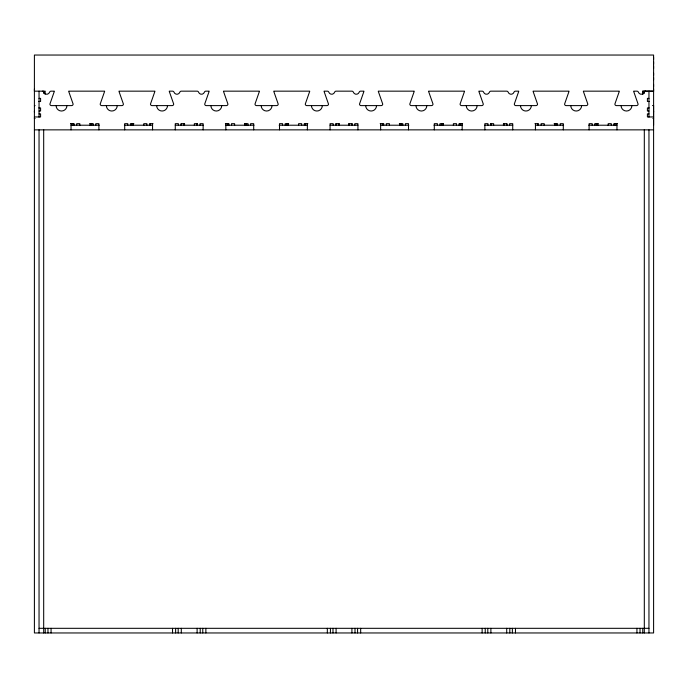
<?xml version="1.0" encoding="UTF-8"?>
<svg xmlns="http://www.w3.org/2000/svg" width="688" height="688" viewBox="0 0 688 688"><rect width="100%" height="100%" fill="white"/><g stroke="black" fill="none" stroke-linecap="round" stroke-linejoin="round"><path stroke-width="1.03" d="M34.4 117.7L34.4 118.508L35.079 118.508M34.4 112.058L34.4 111.25M34.4 88.907L34.4 91.16L45.236 91.16L45.047 94.256M348.644 125.216L348.644 123.668L352.256 123.668L352.256 125.216M351.74 125.508L351.74 123.668M382.7 125.508L382.7 123.668M441.524 125.216L441.524 123.668M460.1 125.508L460.1 123.668M491.06 125.508L491.06 123.668M503.444 125.216L503.444 123.668L507.056 123.668L507.056 125.216M506.54 125.508L506.54 123.668M537.5 125.508L537.5 123.668M556.076 125.216L556.076 123.668M596.324 125.216L596.324 123.668M614.9 125.508L614.9 123.668M653.6 125.216L653.6 105.608L652.921 105.608L653.6 105.608M652.921 91.16L653.6 91.16L653.6 55.04L34.4 55.04L34.4 632.96L653.6 632.96L653.6 88.907M643.443 91.16L642.764 91.16L642.953 94.256M644.794 91.16L646.152 91.16M646.823 91.16L648.182 91.16M648.861 91.16L650.212 91.16M650.891 91.16L652.241 91.16M653.6 91.16L642.764 91.16L642.764 93.869M39.044 98.384L40.592 98.384L40.592 101.48L38.752 101.48M648.956 98.384L647.408 98.384L647.408 101.48L649.248 101.48M34.4 105.608L35.079 105.608M38.752 107.93L40.592 107.93L40.592 111.026L39.044 111.026M649.248 107.93L647.408 107.93L647.408 111.026L648.956 111.026M39.044 113.864L40.592 113.864L40.592 116.96L34.4 116.96M648.956 113.864L647.408 113.864L647.408 116.96L653.6 116.96M652.921 118.508L653.6 118.508M70.589 123.668L74.132 123.668L74.132 125.216M89.741 123.668L93.224 123.668L93.224 125.216M133.859 123.668L130.376 123.668L130.376 125.216M153.02 123.668L149.468 123.668L149.468 125.216M225.389 123.668L228.932 123.668L228.932 125.216M244.541 123.668L248.024 123.668L248.024 125.216M288.659 123.668L285.176 123.668L285.176 125.216M307.82 123.668L304.268 123.668L304.268 125.216M380.18 123.668L383.732 123.668L383.732 125.216M399.341 123.668L402.824 123.668L402.824 125.216M443.459 123.668L439.976 123.668L439.976 125.216M462.611 123.668L459.068 123.668L459.068 125.216M534.98 123.668L538.532 123.668L538.532 125.216M554.141 123.668L557.624 123.668L557.624 125.216M598.259 123.668L594.776 123.668L594.776 125.216M617.411 123.668L613.868 123.668L613.868 125.216M71.036 125.216L99.227 125.216M124.382 125.216L152.564 125.216M175.268 125.216L203.132 125.216M225.836 125.216L254.027 125.216M279.182 125.216L307.364 125.216M330.068 125.216L357.932 125.216M380.636 125.216L408.818 125.216M433.973 125.216L462.164 125.216M484.868 125.216L512.732 125.216M535.436 125.216L563.618 125.216M588.773 125.216L616.964 125.216M34.4 129.86L653.6 129.86M39.044 628.316L648.956 628.316M653.6 111.25L653.6 112.058M653.6 57.302L653.6 59.555M653.6 61.817L653.6 64.07M653.6 66.332L653.6 68.585M653.6 73.1L653.6 75.362M653.6 77.615L653.6 79.877M653.6 84.392L653.6 86.645M648.956 91.16L648.956 117.123M648.956 129.86L648.956 632.96M644.312 91.16L644.312 93.387M644.312 129.671L644.312 632.96M642.764 628.316L642.764 632.96M640.029 628.316L640.029 632.96M636.933 628.316L636.933 632.96M616.964 123.668L616.964 129.86M611.288 125.216L611.288 123.668L608.192 123.668L608.192 125.508M597.872 123.668L597.872 125.508M592.196 125.216L592.196 123.668L589.1 123.668L589.1 129.86M563.3 129.86L563.3 123.668L560.204 123.668L560.204 125.216M554.528 123.668L554.528 125.508M544.208 125.508L544.208 123.668L541.112 123.668L541.112 125.216M535.436 123.668L535.436 129.86M515.467 628.316L515.467 632.96M512.732 129.86L512.732 123.668L509.636 123.668L509.636 125.216M512.371 628.316L512.371 632.96M509.808 628.316L509.808 632.96M506.712 628.316L506.712 632.96M503.96 123.668L503.96 125.508M493.64 125.508L493.64 123.668L490.544 123.668L490.544 125.216M490.888 628.316L490.888 632.96M487.964 125.216L487.964 123.668L484.868 123.668L484.868 129.86M487.792 628.316L487.792 632.96M485.229 628.316L485.229 632.96M482.133 628.316L482.133 632.96M462.164 123.668L462.164 129.86M456.488 125.216L456.488 123.668L453.392 123.668L453.392 125.508M443.072 123.668L443.072 125.508M437.396 125.216L437.396 123.668L434.3 123.668L434.3 129.86M408.5 129.86L408.5 123.668L405.404 123.668L405.404 125.216M401.276 123.668L401.276 125.216M399.728 123.668L399.728 125.508M389.408 125.508L389.408 123.668L386.312 123.668L386.312 125.216M380.636 123.668L380.636 129.86M360.667 628.316L360.667 632.96M357.932 129.86L357.932 123.668L354.836 123.668L354.836 125.216M357.571 628.316L357.571 632.96M355.008 628.316L355.008 632.96M351.912 628.316L351.912 632.96M349.16 123.668L349.16 125.508M339.356 125.216L339.356 123.668L335.744 123.668L335.744 125.216M338.84 123.668L338.84 125.508M336.26 123.668L336.26 125.508M336.088 628.316L336.088 632.96M333.164 125.216L333.164 123.668L330.068 123.668L330.068 129.86M332.992 628.316L332.992 632.96M330.429 628.316L330.429 632.96M327.333 628.316L327.333 632.96M307.364 123.668L307.364 129.86M305.3 123.668L305.3 125.508M301.688 125.216L301.688 123.668L298.592 123.668L298.592 125.508M288.272 123.668L288.272 125.508M286.724 123.668L286.724 125.216M282.596 125.216L282.596 123.668L279.5 123.668L279.5 129.86M253.7 129.86L253.7 123.668L250.604 123.668L250.604 125.216M246.476 123.668L246.476 125.216M244.928 123.668L244.928 125.508M234.608 125.508L234.608 123.668L231.512 123.668L231.512 125.216M227.9 123.668L227.9 125.508M225.836 123.668L225.836 129.86M205.867 628.316L205.867 632.96M203.132 129.86L203.132 123.668L200.036 123.668L200.036 125.216M202.771 628.316L202.771 632.96M200.208 628.316L200.208 632.96M197.456 125.216L197.456 123.668L194.36 123.668L194.36 125.508M197.112 628.316L197.112 632.96M196.94 123.668L196.94 125.508M184.556 125.216L184.556 123.668L180.944 123.668L180.944 125.216M184.04 123.668L184.04 125.508M181.46 123.668L181.46 125.508M181.288 628.316L181.288 632.96M178.364 125.216L178.364 123.668L175.268 123.668L175.268 129.86M178.192 628.316L178.192 632.96M175.629 628.316L175.629 632.96M172.533 628.316L172.533 632.96M152.564 123.668L152.564 129.86M150.5 123.668L150.5 125.508M146.888 125.216L146.888 123.668L143.792 123.668L143.792 125.508M133.472 123.668L133.472 125.508M131.924 123.668L131.924 125.216M127.796 125.216L127.796 123.668L124.7 123.668L124.7 129.86M98.9 129.86L98.9 123.668L95.804 123.668L95.804 125.216M91.676 123.668L91.676 125.216M90.128 123.668L90.128 125.508M79.808 125.508L79.808 123.668L76.712 123.668L76.712 125.216M73.1 123.668L73.1 125.508M71.036 123.668L71.036 129.86M51.067 628.316L51.067 632.96M47.971 628.316L47.971 632.96M45.236 628.316L45.236 632.96M43.688 91.16L43.688 93.387M43.688 129.671L43.688 632.96M39.044 91.16L39.044 117.123M39.044 129.86L39.044 632.96M42.312 91.16A1.548 1.548 0 0 1 43.765 92.192A3.096 3.096 0 0 0 49.605 92.192A1.548 1.548 0 0 1 51.067 91.16L54.335 91.16A1.548 1.548 0 0 1 54.266 91.599L49.906 104.06A1.548 1.548 0 0 0 51.454 105.608L71.578 105.608A1.548 1.548 0 0 0 73.126 104.06L68.766 91.599A1.548 1.548 0 0 1 68.705 91.16L104.619 91.16A1.548 1.548 0 0 1 104.55 91.599L100.19 104.06A1.548 1.548 0 0 0 101.738 105.608L121.862 105.608A1.548 1.548 0 0 0 123.41 104.06L119.05 91.599A1.548 1.548 0 0 1 118.99 91.16L154.903 91.16A1.548 1.548 0 0 1 154.834 91.599L150.474 104.06A1.548 1.548 0 0 0 152.022 105.608L172.146 105.608A1.548 1.548 0 0 0 173.694 104.06L169.334 91.599A1.548 1.548 0 0 1 169.274 91.16L172.533 91.16A1.548 1.548 0 0 1 173.995 92.192A3.096 3.096 0 0 0 179.835 92.192A1.548 1.548 0 0 1 181.288 91.16L197.112 91.16A1.548 1.548 0 0 1 198.565 92.192A3.096 3.096 0 0 0 204.405 92.192A1.548 1.548 0 0 1 205.867 91.16L209.135 91.16A1.548 1.548 0 0 1 209.066 91.599L204.706 104.06A1.548 1.548 0 0 0 206.254 105.608L226.378 105.608A1.548 1.548 0 0 0 227.926 104.06L223.566 91.599A1.548 1.548 0 0 1 223.505 91.16L259.419 91.16A1.548 1.548 0 0 1 259.35 91.599L254.99 104.06A1.548 1.548 0 0 0 256.538 105.608L276.662 105.608A1.548 1.548 0 0 0 278.21 104.06L273.85 91.599A1.548 1.548 0 0 1 273.79 91.16L309.703 91.16A1.548 1.548 0 0 1 309.634 91.599L305.274 104.06A1.548 1.548 0 0 0 306.822 105.608L326.946 105.608A1.548 1.548 0 0 0 328.494 104.06L324.134 91.599A1.548 1.548 0 0 1 324.074 91.16L327.333 91.16A1.548 1.548 0 0 1 328.795 92.192A3.096 3.096 0 0 0 334.635 92.192A1.548 1.548 0 0 1 336.088 91.16L351.912 91.16A1.548 1.548 0 0 1 353.365 92.192A3.096 3.096 0 0 0 359.205 92.192A1.548 1.548 0 0 1 360.667 91.16L363.926 91.16A1.548 1.548 0 0 1 363.866 91.599L359.506 104.06A1.548 1.548 0 0 0 361.054 105.608L381.178 105.608A1.548 1.548 0 0 0 382.726 104.06L378.366 91.599A1.548 1.548 0 0 1 378.297 91.16L414.21 91.16A1.548 1.548 0 0 1 414.15 91.599L409.79 104.06A1.548 1.548 0 0 0 411.338 105.608L431.462 105.608A1.548 1.548 0 0 0 433.01 104.06L428.65 91.599A1.548 1.548 0 0 1 428.581 91.16L464.495 91.16A1.548 1.548 0 0 1 464.434 91.599L460.074 104.06A1.548 1.548 0 0 0 461.622 105.608L481.746 105.608A1.548 1.548 0 0 0 483.294 104.06L478.934 91.599A1.548 1.548 0 0 1 478.865 91.16L482.133 91.16A1.548 1.548 0 0 1 483.595 92.192A3.096 3.096 0 0 0 489.435 92.192A1.548 1.548 0 0 1 490.888 91.16L506.712 91.16A1.548 1.548 0 0 1 508.165 92.192A3.096 3.096 0 0 0 514.005 92.192A1.548 1.548 0 0 1 515.467 91.16L518.726 91.16A1.548 1.548 0 0 1 518.666 91.599L514.306 104.06A1.548 1.548 0 0 0 515.854 105.608L535.978 105.608A1.548 1.548 0 0 0 537.526 104.06L533.166 91.599A1.548 1.548 0 0 1 533.097 91.16L569.01 91.16A1.548 1.548 0 0 1 568.95 91.599L564.59 104.06A1.548 1.548 0 0 0 566.138 105.608L586.262 105.608A1.548 1.548 0 0 0 587.81 104.06L583.45 91.599A1.548 1.548 0 0 1 583.381 91.16L619.295 91.16A1.548 1.548 0 0 1 619.234 91.599L614.874 104.06A1.548 1.548 0 0 0 616.422 105.608L636.546 105.608A1.548 1.548 0 0 0 638.094 104.06L633.734 91.599A1.548 1.548 0 0 1 633.665 91.16L636.933 91.16A1.548 1.548 0 0 1 638.395 92.192A3.096 3.096 0 0 0 644.235 92.192A1.548 1.548 0 0 1 645.688 91.16M322.302 105.608A5.418 5.418 0 0 1 316.884 111.026A5.418 5.418 0 0 1 311.466 105.608M272.018 105.608A5.418 5.418 0 0 1 266.6 111.026A5.418 5.418 0 0 1 261.182 105.608M221.734 105.608A5.418 5.418 0 0 1 216.316 111.026A5.418 5.418 0 0 1 210.898 105.608M167.502 105.608A5.418 5.418 0 0 1 162.084 111.026A5.418 5.418 0 0 1 156.666 105.608M117.218 105.608A5.418 5.418 0 0 1 111.8 111.026A5.418 5.418 0 0 1 106.382 105.608M66.934 105.608A5.418 5.418 0 0 1 61.516 111.026A5.418 5.418 0 0 1 56.098 105.608M631.902 105.608A5.418 5.418 0 0 1 626.484 111.026A5.418 5.418 0 0 1 621.066 105.608M581.618 105.608A5.418 5.418 0 0 1 576.2 111.026A5.418 5.418 0 0 1 570.782 105.608M531.334 105.608A5.418 5.418 0 0 1 525.916 111.026A5.418 5.418 0 0 1 520.498 105.608M477.102 105.608A5.418 5.418 0 0 1 471.684 111.026A5.418 5.418 0 0 1 466.266 105.608M426.818 105.608A5.418 5.418 0 0 1 421.4 111.026A5.418 5.418 0 0 1 415.982 105.608M376.534 105.608A5.418 5.418 0 0 1 371.116 111.026A5.418 5.418 0 0 1 365.698 105.608"/></g></svg>
